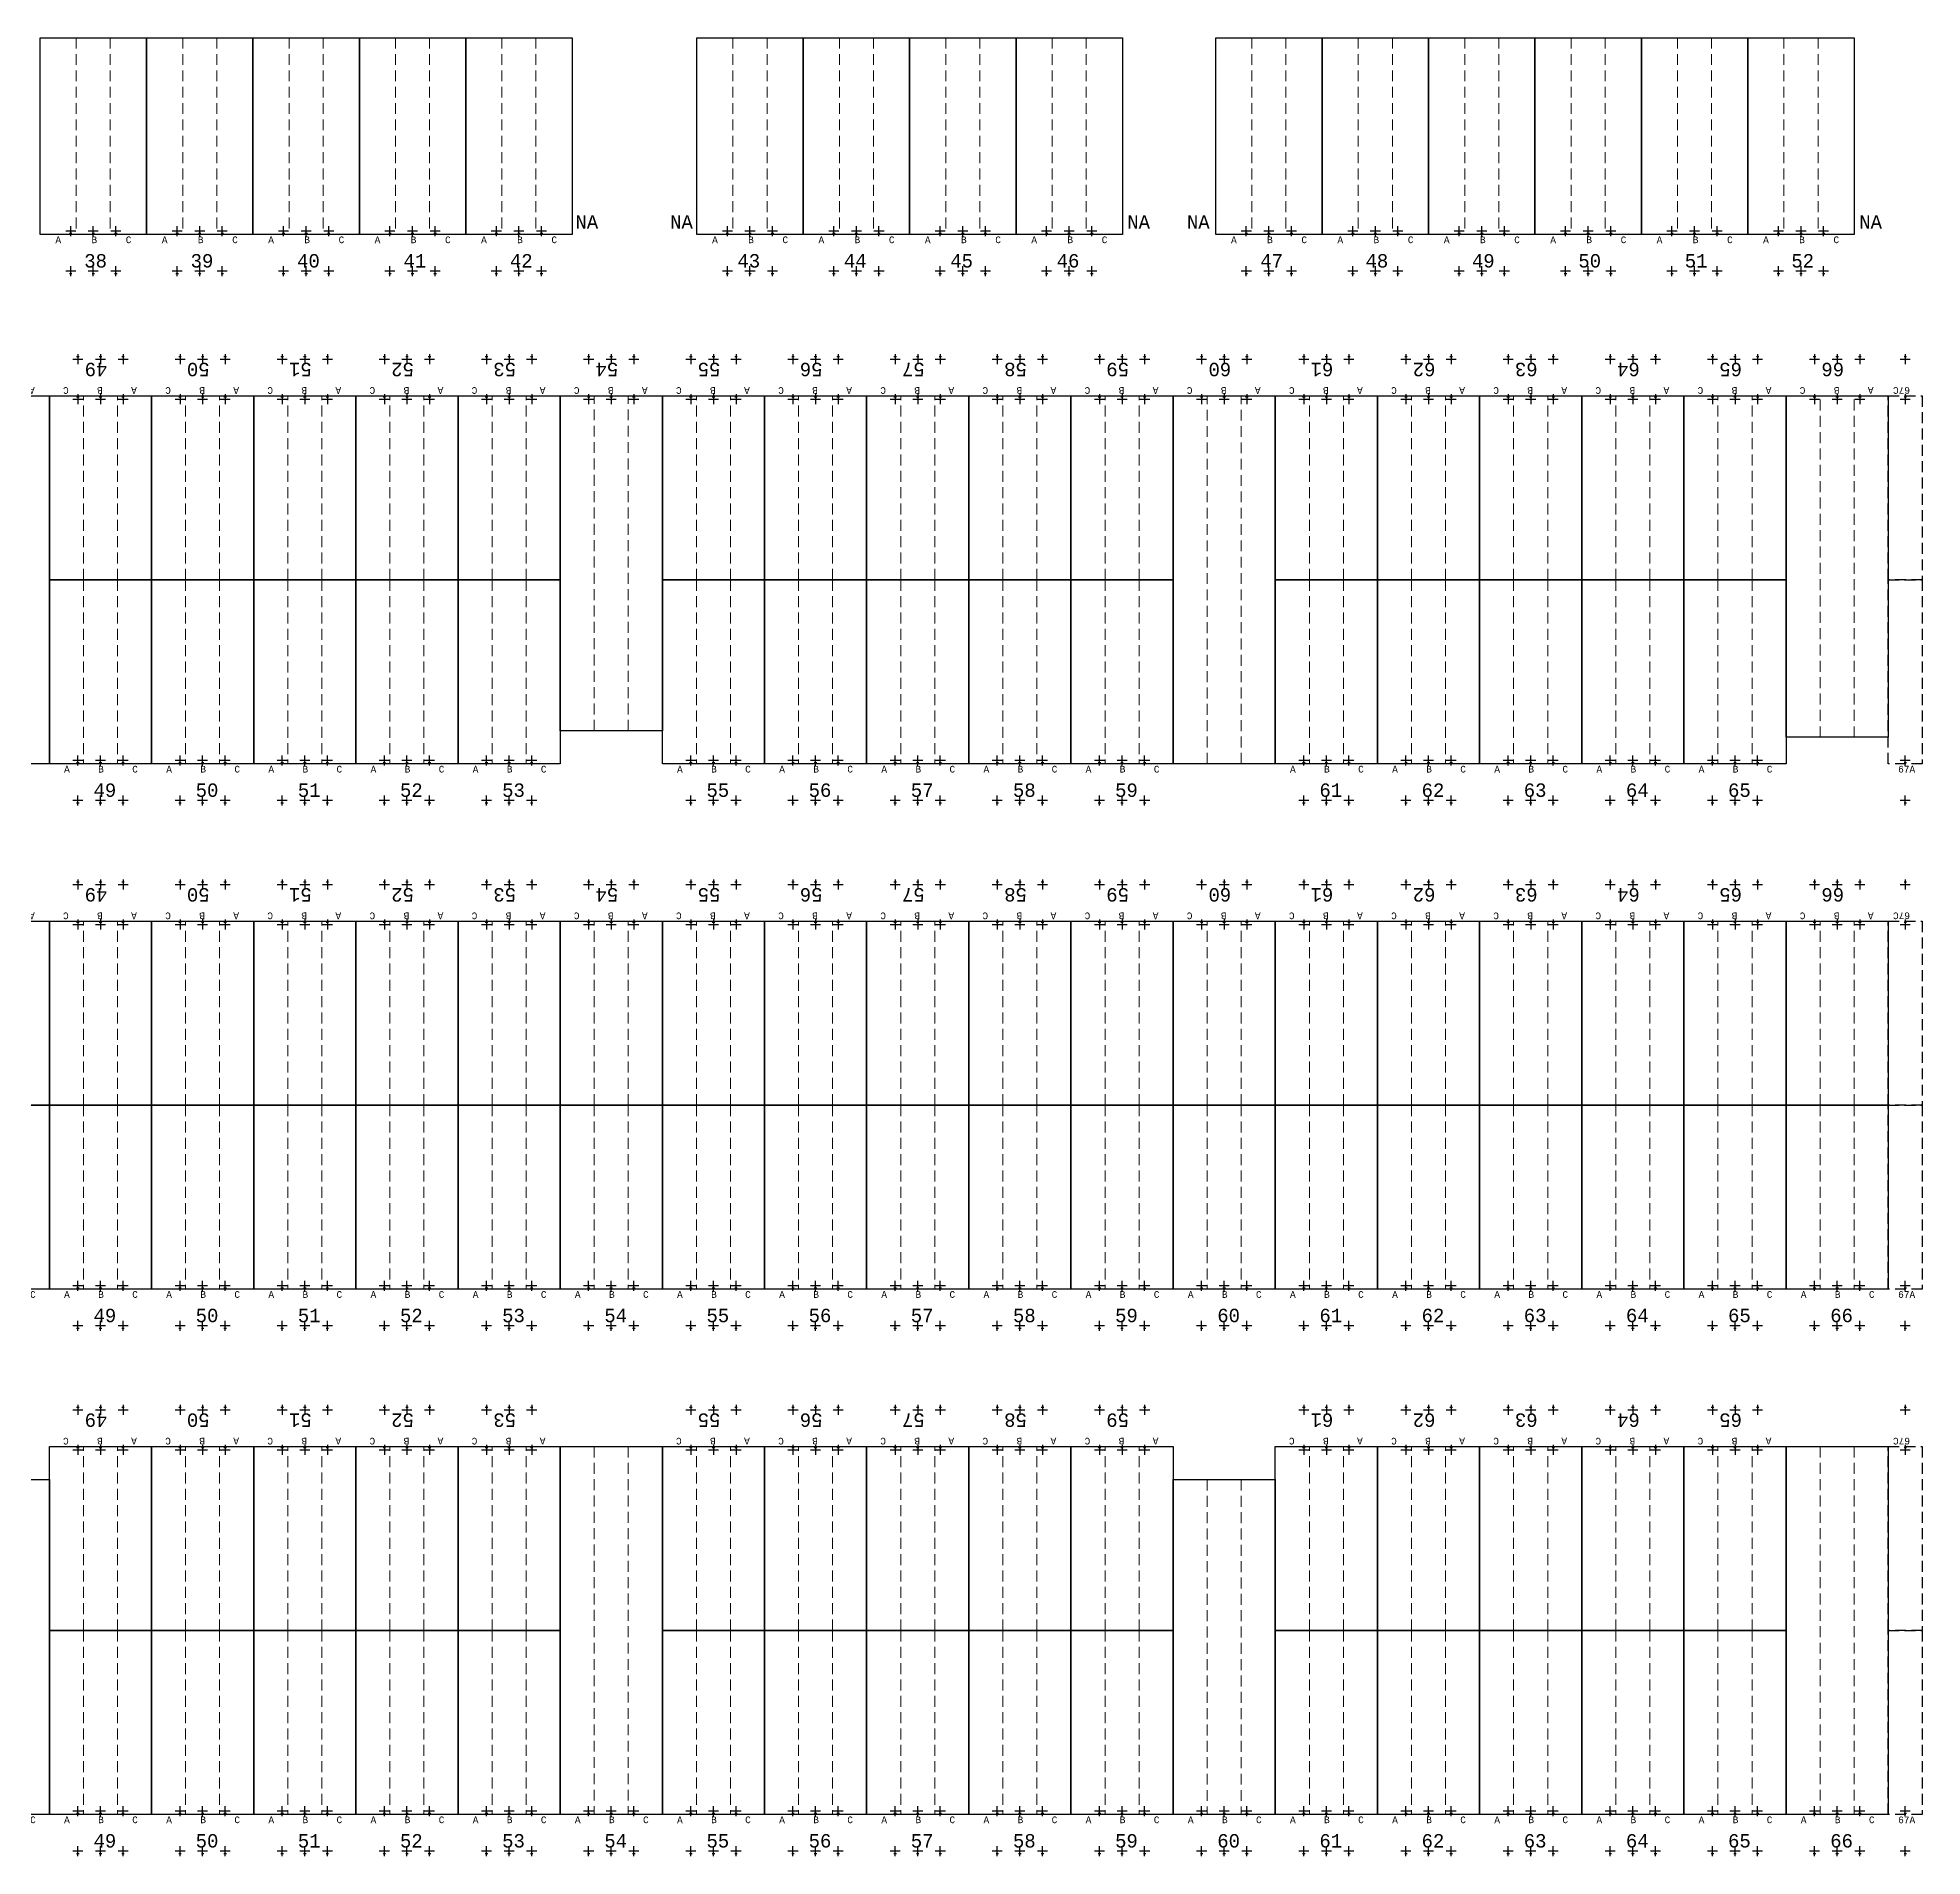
# Model space of a CAD drawing. Header units: millimetres. Extents: x 308165 to 657535, y 5096 to 173229.
# Drawn here: x 514851 to 571080, y 118976 to 173229 of the extents above; entities that cross this region are included whole.
import ezdxf

# ---------------------------------------------------------------- set-up
doc = ezdxf.new("R2010")
doc.units = ezdxf.units.MM
doc.linetypes.add('DASHED', pattern=[0.75, 0.5, -0.25])
for name, color, linetype in [('Bin location transponder', 250, 'Continuous'), ('WF exist equipment', 6, 'Continuous'), ('WF_numbers', 6, 'Continuous')]:
    doc.layers.add(name, color=color, linetype=linetype)
for name, color, linetype, lineweight in [('WF buffer', 1, 'DASHED', 30), ('WF transponder', 3, 'Continuous', 30), ('WF_bay', 5, 'Continuous', 30), ('WF_sketch_stock_areas', 30, 'Continuous', 30)]:
    doc.layers.add(name, color=color, linetype=linetype, lineweight=lineweight)
doc.styles.add('WF_txt', font='consola.ttf')

# ---------------------------------------------------------------- blocks, each defined once
blk = doc.blocks.new('WF 10x33ft bay')
at = {"layer": 'WF_bay', "linetype": 'DASHED', "lineweight": 5, "ltscale": 650}
for p, q in [((1217015, 971328, -162219), (1217015, 981510, -162219)), ((1218031, 971328, -162219), (1218031, 981510, -162219))]:
    blk.add_line(p, q, dxfattribs=at)
at = {"layer": 'WF_bay', "elevation": -162219}
blk.add_lwpolyline([(1219047, 971328), (1215999, 971328), (1215999, 981510), (1219047, 981510)], close=True, dxfattribs=at)
blk = doc.blocks.new('Bin location transponder')
at = {"layer": 'Bin location transponder', "color": 3, "lineweight": 30}
for p, q in [((-600, 0), (600, 0)), ((-150, 300), (150, 300)), ((0, 600), (0, -600))]:
    blk.add_line(p, q, dxfattribs=at)
blk = doc.blocks.new('WF 10x18ft bay')
at = {"layer": 'WF_bay', "linetype": 'DASHED', "lineweight": 5, "ltscale": 650}
for p, q in [((1016, 5486), (1016, 0)), ((2032, 5486), (2032, 0))]:
    blk.add_line(p, q, dxfattribs=at)
at = {"layer": 'WF_bay'}
blk.add_lwpolyline([(0, 5486), (3048, 5486), (3048, 0), (0, 0)], close=True, dxfattribs=at)
at = {"layer": 'WF transponder', "xscale": 0.25, "yscale": 0.25, "zscale": 0.25, "rotation": 180.0000000062352}
for p in [(850, 100), (1524, 100), (2198, 100), (850, -1100), (1524, -1100), (2198, -1100)]:
    blk.add_blockref('Bin location transponder', p, dxfattribs=at)
at = {"layer": 'WF_numbers', "linetype": 'DASHED', "char_height": 200, "attachment_point": 1, "rotation": 0, "style": 'WF_txt'}
for s, insert in [('A', (439, -62, -723)), ('B', (1455, -62, -723)), ('C', (2471, -62, -723))]:
    blk.add_mtext_dynamic_manual_height_columns(s, width=423.53, gutter_width=2118, heights=[0], dxfattribs=dict(at, insert=insert))
blk = doc.blocks.new('WF 10x36ft bay')
at = {"layer": 'WF_bay', "linetype": 'DASHED', "lineweight": 5, "ltscale": 650}
for p, q in [((1016, 10973), (1016, 0)), ((2032, 10973), (2032, 0))]:
    blk.add_line(p, q, dxfattribs=at)
at = {"layer": 'WF_bay'}
blk.add_lwpolyline([(0, 10973), (3048, 10973), (3048, 0), (0, 0)], close=True, dxfattribs=at)
at = {"layer": 'WF transponder', "xscale": 0.25, "yscale": 0.25, "zscale": 0.25, "rotation": 180.0000000062352}
for p in [(850, 100), (1524, 100), (2198, 100), (850, -1100), (1524, -1100), (2198, -1100)]:
    blk.add_blockref('Bin location transponder', p, dxfattribs=at)
at = {"layer": 'WF_numbers', "linetype": 'DASHED', "char_height": 200, "attachment_point": 1, "rotation": 0, "style": 'WF_txt'}
for s, insert in [('A', (439, -62, -723)), ('B', (1455, -62, -723)), ('C', (2471, -62, -723))]:
    blk.add_mtext_dynamic_manual_height_columns(s, width=423.53, gutter_width=2118, heights=[0], dxfattribs=dict(at, insert=insert))
blk = doc.blocks.new('WF 40x216in buffer')
at = {"layer": 'WF buffer', "ltscale": 650}
blk.add_lwpolyline([(0, 5486), (1016, 5486), (1016, 0), (0, 0)], close=True, dxfattribs=at)
at = {"layer": 'WF transponder', "xscale": 0.25, "yscale": 0.25, "zscale": 0.25, "rotation": 180.0000000062352}
for p in [(508, 100), (508, -1100)]:
    blk.add_blockref('Bin location transponder', p, dxfattribs=at)
blk = doc.blocks.new('WF 125x231in bay')
at = {"layer": 'WF_bay', "linetype": 'DASHED', "lineweight": 5, "ltscale": 650}
for p, q in [((1079, 5867), (1079, 0)), ((2095, 5867), (2095, 0))]:
    blk.add_line(p, q, dxfattribs=at)
at = {"layer": 'WF_bay'}
blk.add_lwpolyline([(0, 5867), (3175, 5867), (3175, 0), (0, 0)], close=True, dxfattribs=at)
at = {"layer": 'WF transponder', "xscale": 0.25, "yscale": 0.25, "zscale": 0.25, "rotation": 180.0000000062352}
for p in [(913, 100), (1587, 100), (2261, 100), (913, -1100), (1587, -1100), (2261, -1100)]:
    blk.add_blockref('Bin location transponder', p, dxfattribs=at)
at = {"layer": 'WF_numbers', "linetype": 'DASHED', "char_height": 200, "attachment_point": 1, "rotation": 0, "style": 'WF_txt'}
for s, insert in [('A', (457, -62, -723)), ('B', (1532, -62, -723)), ('C', (2556, -62, -723))]:
    blk.add_mtext_dynamic_manual_height_columns(s, width=423.53, gutter_width=2118, heights=[0], dxfattribs=dict(at, insert=insert))
blk = doc.blocks.new('WF 10x34ft bay')
at = {"layer": 'WF_bay', "linetype": 'DASHED', "lineweight": 5, "ltscale": 650}
for p, q in [((1143863, 971520, -162219), (1143863, 981510, -162219)), ((1144879, 971520, -162219), (1144879, 981510, -162219))]:
    blk.add_line(p, q, dxfattribs=at)
at = {"layer": 'WF_bay', "elevation": -162219}
blk.add_lwpolyline([(1145895, 971520), (1142847, 971520), (1142847, 981510), (1145895, 981510)], close=True, dxfattribs=at)
at = {"layer": 'WF transponder', "xscale": 0.25, "yscale": 0.25, "zscale": 0.25}
for p in [(1143697, 982610, -162219), (1144371, 982610, -162219), (1145045, 982610, -162219), (1143697, 981410, -162219), (1144371, 981410, -162219), (1145045, 981410, -162219)]:
    blk.add_blockref('Bin location transponder', p, dxfattribs=at)
at = {"layer": 'WF_numbers', "linetype": 'DASHED', "char_height": 200, "attachment_point": 1, "rotation": 180, "style": 'WF_txt'}
for s, insert in [('C', (1143424, 981572, -162943)), ('B', (1144440, 981572, -162943)), ('A', (1145456, 981572, -162943))]:
    blk.add_mtext_dynamic_manual_height_columns(s, width=423.53, gutter_width=2118, heights=[0], dxfattribs=dict(at, insert=insert))

msp = doc.modelspace()

# ---------------------------------------------------------------- block references
at = {"layer": 'WF exist equipment', "color": 7, "true_color": 0xffffff}
for name, p in [('WF 10x34ft bay', (-612407, -818968)), ('WF 10x33ft bay', (-648983, -818968))]:
    msp.add_blockref(name, p, dxfattribs=at)
at = {"layer": 'WF exist equipment', "color": 7, "true_color": 0xffffff, "rotation": 180}
for p in [(1658048, 1101736), (1694624, 1101736)]:
    msp.add_blockref('WF 10x34ft bay', p, dxfattribs=at)
at = {"layer": 'WF transponder', "xscale": 0.25, "yscale": 0.25, "zscale": 0.25}
for p in [(567866, 163642, -162219), (568540, 163642, -162219), (569214, 163642, -162219), (567866, 162442, -162219), (568540, 162442, -162219), (569214, 162442, -162219)]:
    msp.add_blockref('Bin location transponder', p, dxfattribs=at)
at = {"layer": 'WF_sketch_stock_areas'}
for name, p in [('WF 125x231in bay', (514923, 167361, -162219)), ('WF 125x231in bay', (518098, 167361, -162219)), ('WF 125x231in bay', (521273, 167361, -162219)), ('WF 125x231in bay', (524448, 167361, -162219)), ('WF 125x231in bay', (527623, 167361, -162219)), ('WF 125x231in bay', (534516, 167361, -162219)), ('WF 125x231in bay', (537691, 167361, -162219)), ('WF 125x231in bay', (540866, 167361, -162219)), ('WF 125x231in bay', (544041, 167361, -162219)), ('WF 125x231in bay', (549999, 167361, -162219)), ('WF 125x231in bay', (553174, 167361, -162219)), ('WF 125x231in bay', (556349, 167361, -162219)), ('WF 125x231in bay', (559524, 167361, -162219)), ('WF 125x231in bay', (562699, 167361, -162219)), ('WF 125x231in bay', (565874, 167361, -162219)), ('WF 10x18ft bay', (515200, 151569, -162219)), ('WF 10x18ft bay', (518248, 151569, -162219)), ('WF 10x18ft bay', (521296, 151569, -162219)), ('WF 10x18ft bay', (524344, 151569, -162219)), ('WF 10x18ft bay', (527392, 151569, -162219)), ('WF 10x18ft bay', (533488, 151569, -162219)), ('WF 10x18ft bay', (536536, 151569, -162219)), ('WF 10x18ft bay', (539584, 151569, -162219)), ('WF 10x18ft bay', (542632, 151569, -162219)), ('WF 10x18ft bay', (545680, 151569, -162219)), ('WF 10x18ft bay', (551776, 151569, -162219)), ('WF 10x18ft bay', (554824, 151569, -162219)), ('WF 10x18ft bay', (557872, 151569, -162219)), ('WF 10x18ft bay', (560920, 151569, -162219)), ('WF 10x18ft bay', (563968, 151569, -162219)), ('WF 40x216in buffer', (570064, 151569, -162219)), ('WF 10x18ft bay', (512152, 135898, -162219)), ('WF 10x18ft bay', (515200, 135898, -162219)), ('WF 10x18ft bay', (518248, 135898, -162219)), ('WF 10x18ft bay', (521296, 135898, -162219)), ('WF 10x18ft bay', (524344, 135898, -162219)), ('WF 10x18ft bay', (527392, 135898, -162219)), ('WF 10x18ft bay', (530440, 135898, -162219)), ('WF 10x18ft bay', (533488, 135898, -162219)), ('WF 10x18ft bay', (536536, 135898, -162219)), ('WF 10x18ft bay', (539584, 135898, -162219)), ('WF 10x18ft bay', (542632, 135898, -162219)), ('WF 10x18ft bay', (545680, 135898, -162219)), ('WF 10x18ft bay', (548728, 135898, -162219)), ('WF 10x18ft bay', (551776, 135898, -162219)), ('WF 10x18ft bay', (554824, 135898, -162219)), ('WF 10x18ft bay', (557872, 135898, -162219)), ('WF 10x18ft bay', (560920, 135898, -162219)), ('WF 10x18ft bay', (563968, 135898, -162219)), ('WF 10x18ft bay', (567016, 135898, -162219)), ('WF 40x216in buffer', (570064, 135898, -162219)), ('WF 10x36ft bay', (530440, 120226, -162219)), ('WF 10x36ft bay', (567016, 120226, -162219)), ('WF 10x18ft bay', (515200, 120226, -162219)), ('WF 10x18ft bay', (518248, 120226, -162219)), ('WF 10x18ft bay', (521296, 120226, -162219)), ('WF 10x18ft bay', (524344, 120226, -162219)), ('WF 10x18ft bay', (527392, 120226, -162219)), ('WF 10x18ft bay', (533488, 120226, -162219)), ('WF 10x18ft bay', (536536, 120226, -162219)), ('WF 10x18ft bay', (539584, 120226, -162219)), ('WF 10x18ft bay', (542632, 120226, -162219)), ('WF 10x18ft bay', (545680, 120226, -162219)), ('WF 10x18ft bay', (551776, 120226, -162219)), ('WF 10x18ft bay', (554824, 120226, -162219)), ('WF 10x18ft bay', (557872, 120226, -162219)), ('WF 10x18ft bay', (560920, 120226, -162219)), ('WF 10x18ft bay', (563968, 120226, -162219)), ('WF 40x216in buffer', (570064, 120226, -162219))]:
    msp.add_blockref(name, p, dxfattribs=at)
for name, p, rotation in [('WF 10x36ft bay', (515200, 162542, -162219), 180.0000000000523), ('WF 10x18ft bay', (518248, 162542, -162219), 179.9999999999069), ('WF 10x18ft bay', (521296, 162542, -162219), 179.9999999999069), ('WF 10x18ft bay', (524344, 162542, -162219), 179.9999999999069), ('WF 10x18ft bay', (527392, 162542, -162219), 179.9999999999069), ('WF 10x18ft bay', (530440, 162542, -162219), 179.9999999999069), ('WF 10x18ft bay', (536536, 162542, -162219), 179.9999999999069), ('WF 10x18ft bay', (539584, 162542, -162219), 179.9999999999069), ('WF 10x18ft bay', (542632, 162542, -162219), 179.9999999999069), ('WF 10x18ft bay', (545680, 162542, -162219), 179.9999999999069), ('WF 10x18ft bay', (548728, 162542, -162219), 179.9999999999069), ('WF 10x36ft bay', (551776, 162542, -162219), 180.0000000000523), ('WF 10x18ft bay', (554824, 162542, -162219), 179.9999999999069), ('WF 10x18ft bay', (557872, 162542, -162219), 179.9999999999069), ('WF 10x18ft bay', (560920, 162542, -162219), 179.9999999999069), ('WF 10x18ft bay', (563968, 162542, -162219), 179.9999999999069), ('WF 10x18ft bay', (567016, 162542, -162219), 179.9999999999069), ('WF 40x216in buffer', (571080, 162542, -162219), 179.9999999988919), ('WF 10x18ft bay', (515200, 146870, -162219), 179.9999999999069), ('WF 10x18ft bay', (518248, 146870, -162219), 179.9999999999069), ('WF 10x18ft bay', (521296, 146870, -162219), 179.9999999999069), ('WF 10x18ft bay', (524344, 146870, -162219), 179.9999999999069), ('WF 10x18ft bay', (527392, 146870, -162219), 179.9999999999069), ('WF 10x18ft bay', (530440, 146870, -162219), 179.9999999999069), ('WF 10x18ft bay', (533488, 146870, -162219), 179.9999999999069), ('WF 10x18ft bay', (536536, 146870, -162219), 179.9999999999069), ('WF 10x18ft bay', (539584, 146870, -162219), 179.9999999999069), ('WF 10x18ft bay', (542632, 146870, -162219), 179.9999999999069), ('WF 10x18ft bay', (545680, 146870, -162219), 179.9999999999069), ('WF 10x18ft bay', (548728, 146870, -162219), 179.9999999999069), ('WF 10x18ft bay', (551776, 146870, -162219), 179.9999999999069), ('WF 10x18ft bay', (554824, 146870, -162219), 179.9999999999069), ('WF 10x18ft bay', (557872, 146870, -162219), 179.9999999999069), ('WF 10x18ft bay', (560920, 146870, -162219), 179.9999999999069), ('WF 10x18ft bay', (563968, 146870, -162219), 179.9999999999069), ('WF 10x18ft bay', (567016, 146870, -162219), 179.9999999999069), ('WF 10x18ft bay', (570064, 146870, -162219), 179.9999999999069), ('WF 40x216in buffer', (571080, 146870, -162219), 180.0000000017656), ('WF 10x18ft bay', (518248, 131199, -162219), 179.9999999999069), ('WF 10x18ft bay', (521296, 131199, -162219), 179.9999999999069), ('WF 10x18ft bay', (524344, 131199, -162219), 179.9999999999069), ('WF 10x18ft bay', (527392, 131199, -162219), 179.9999999999069), ('WF 10x18ft bay', (530440, 131199, -162219), 179.9999999999069), ('WF 10x18ft bay', (536536, 131199, -162219), 179.9999999999069), ('WF 10x18ft bay', (539584, 131199, -162219), 179.9999999999069), ('WF 10x18ft bay', (542632, 131199, -162219), 179.9999999999069), ('WF 10x18ft bay', (545680, 131199, -162219), 179.9999999999069), ('WF 10x18ft bay', (548728, 131199, -162219), 179.9999999999069), ('WF 10x18ft bay', (554824, 131199, -162219), 179.9999999999069), ('WF 10x18ft bay', (557872, 131199, -162219), 179.9999999999069), ('WF 10x18ft bay', (560920, 131199, -162219), 179.9999999999069), ('WF 10x18ft bay', (563968, 131199, -162219), 179.9999999999069), ('WF 10x18ft bay', (567016, 131199, -162219), 179.9999999999069), ('WF 40x216in buffer', (571080, 131199, -162219), 179.9999999992709)]:
    msp.add_blockref(name, p, dxfattribs=dict(at, rotation=rotation))

# ---------------------------------------------------------------- texts
at = {"layer": 'WF_numbers', "linetype": 'DASHED', "char_height": 400, "style": 'WF_txt'}
for s, insert, attachment_point in [('NA', (531573, 167932, -324439), 3), ('NA', (534398, 167932, -324439), 3), ('NA', (548038, 167932, -324439), 3), ('NA', (549818, 167932, -324439), 3), ('NA', (569877, 167932, -324439), 3), ('38', (516240, 166773, -162219), 1), ('39', (519415, 166773, -162219), 1), ('40', (522590, 166773, -162219), 1), ('41', (525765, 166773, -162219), 1), ('42', (528940, 166773, -162219), 1), ('43', (535729, 166773, -162219), 1), ('44', (538904, 166773, -162219), 1), ('45', (542079, 166773, -162219), 1), ('46', (545254, 166773, -162219), 1), ('47', (551328, 166773, -162219), 1), ('48', (554468, 166773, -162219), 1), ('49', (557643, 166773, -162219), 1), ('50', (560818, 166773, -162219), 1), ('51', (563993, 166773, -162219), 1), ('52', (567172, 166773, -162219), 1), ('49', (516517, 150981, -162219), 1), ('50', (519565, 150981, -162219), 1), ('51', (522613, 150981, -162219), 1), ('52', (525661, 150981, -162219), 1), ('53', (528709, 150981, -162219), 1), ('55', (534805, 150981, -162219), 1), ('56', (537853, 150981, -162219), 1), ('57', (540901, 150981, -162219), 1), ('58', (543949, 150981, -162219), 1), ('59', (546997, 150981, -162219), 1), ('61', (553093, 150981, -162219), 1), ('62', (556141, 150981, -162219), 1), ('63', (559189, 150981, -162219), 1), ('64', (562237, 150981, -162219), 1), ('65', (565285, 150981, -162219), 1), ('49', (516517, 135310, -162219), 1), ('50', (519565, 135310, -162219), 1), ('51', (522613, 135310, -162219), 1), ('52', (525661, 135310, -162219), 1), ('53', (528709, 135310, -162219), 1), ('54', (531757, 135310, -162219), 1), ('55', (534805, 135310, -162219), 1), ('56', (537853, 135310, -162219), 1), ('57', (540901, 135310, -162219), 1), ('58', (543949, 135310, -162219), 1), ('59', (546997, 135310, -162219), 1), ('60', (550045, 135310, -162219), 1), ('61', (553093, 135310, -162219), 1), ('62', (556141, 135310, -162219), 1), ('63', (559189, 135310, -162219), 1), ('64', (562237, 135310, -162219), 1), ('65', (565285, 135310, -162219), 1), ('66', (568333, 135310, -162219), 1), ('49', (516517, 119638, -162219), 1), ('50', (519565, 119638, -162219), 1), ('51', (522613, 119638, -162219), 1), ('52', (525661, 119638, -162219), 1), ('53', (528709, 119638, -162219), 1), ('54', (531757, 119638, -162219), 1), ('55', (534805, 119638, -162219), 1), ('56', (537853, 119638, -162219), 1), ('57', (540901, 119638, -162219), 1), ('58', (543949, 119638, -162219), 1), ('59', (546997, 119638, -162219), 1), ('60', (550045, 119638, -162219), 1), ('61', (553093, 119638, -162219), 1), ('62', (556141, 119638, -162219), 1), ('63', (559189, 119638, -162219), 1), ('64', (562237, 119638, -162219), 1), ('65', (565285, 119638, -162219), 1), ('66', (568333, 119638, -162219), 1)]:
    msp.add_mtext_dynamic_manual_height_columns(s, width=423.53, gutter_width=2118, heights=[0], dxfattribs=dict(at, insert=insert, attachment_point=attachment_point))
at = {"layer": 'WF_numbers', "linetype": 'DASHED', "attachment_point": 1, "style": 'WF_txt'}
for s, insert, char_height, rotation in [('49', (516932, 163130, -162219), 400, 180), ('50', (519980, 163130, -162219), 400, 180), ('51', (523028, 163130, -162219), 400, 180), ('52', (526076, 163130, -162219), 400, 180), ('53', (529124, 163130, -162219), 400, 180), ('54', (532172, 163130, -162219), 400, 180), ('55', (535220, 163130, -162219), 400, 180), ('56', (538268, 163130, -162219), 400, 180), ('57', (541316, 163130, -162219), 400, 180), ('58', (544364, 163130, -162219), 400, 180), ('59', (547412, 163130, -162219), 400, 180), ('60', (550460, 163130, -162219), 400, 180), ('61', (553508, 163130, -162219), 400, 180), ('62', (556556, 163130, -162219), 400, 180), ('63', (559604, 163130, -162219), 400, 180), ('64', (562652, 163130, -162219), 400, 180), ('65', (565700, 163130, -162219), 400, 180), ('66', (568748, 163130, -162219), 400, 180), ('C', (567593, 162605, -162943), 200, 180), ('B', (568609, 162605, -162943), 200, 180), ('A', (569625, 162605, -162943), 200, 180), ('67C', (570714, 162605, -162943), 200, 180), ('67A', (570359, 151507, -162943), 200, 0), ('49', (516932, 147458, -162219), 400, 180), ('50', (519980, 147458, -162219), 400, 180), ('51', (523028, 147458, -162219), 400, 180), ('52', (526076, 147458, -162219), 400, 180), ('53', (529124, 147458, -162219), 400, 180), ('54', (532172, 147458, -162219), 400, 180), ('55', (535220, 147458, -162219), 400, 180), ('56', (538268, 147458, -162219), 400, 180), ('57', (541316, 147458, -162219), 400, 180), ('58', (544364, 147458, -162219), 400, 180), ('59', (547412, 147458, -162219), 400, 180), ('60', (550460, 147458, -162219), 400, 180), ('61', (553508, 147458, -162219), 400, 180), ('62', (556556, 147458, -162219), 400, 180), ('63', (559604, 147458, -162219), 400, 180), ('64', (562652, 147458, -162219), 400, 180), ('65', (565700, 147458, -162219), 400, 180), ('66', (568748, 147458, -162219), 400, 180), ('67C', (570714, 146933, -162943), 200, 180), ('67A', (570359, 135835, -162943), 200, 0), ('49', (516932, 131787, -162219), 400, 180), ('50', (519980, 131787, -162219), 400, 180), ('51', (523028, 131787, -162219), 400, 180), ('52', (526076, 131787, -162219), 400, 180), ('53', (529124, 131787, -162219), 400, 180), ('55', (535220, 131787, -162219), 400, 180), ('56', (538268, 131787, -162219), 400, 180), ('57', (541316, 131787, -162219), 400, 180), ('58', (544364, 131787, -162219), 400, 180), ('59', (547412, 131787, -162219), 400, 180), ('61', (553508, 131787, -162219), 400, 180), ('62', (556556, 131787, -162219), 400, 180), ('63', (559604, 131787, -162219), 400, 180), ('64', (562652, 131787, -162219), 400, 180), ('65', (565700, 131787, -162219), 400, 180), ('67C', (570714, 131261, -162943), 200, 180), ('67A', (570359, 120163, -162943), 200, 0)]:
    msp.add_mtext_dynamic_manual_height_columns(s, width=423.53, gutter_width=2118, heights=[0], dxfattribs=dict(at, insert=insert, char_height=char_height, rotation=rotation))

doc.saveas('drawing.dxf')
